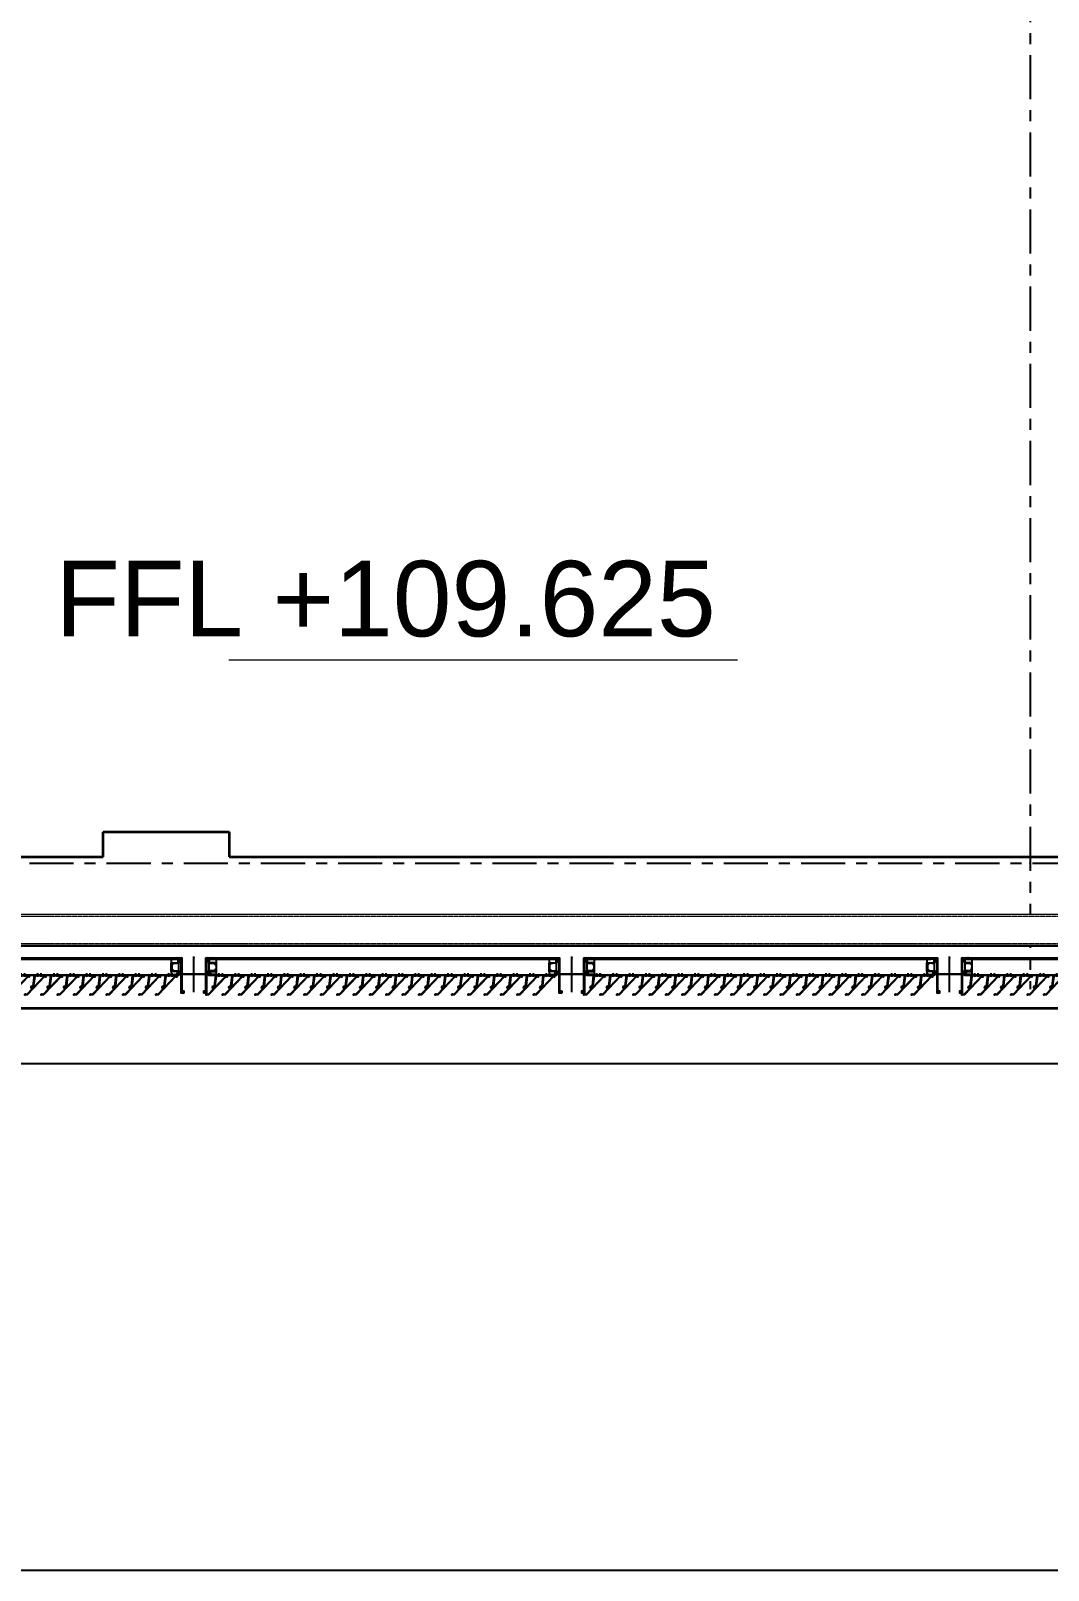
# Model space of a CAD drawing. Header units: millimetres. Extents: x -1379 to 1385823, y -4884429 to 548763.
# Drawn here: x 406622 to 410661, y -2347541 to -2341430 of the extents above; entities that cross this region are included whole.
import ezdxf
from ezdxf.enums import TextEntityAlignment as Align

# ---------------------------------------------------------------- set-up
doc = ezdxf.new("R2010")
doc.units = ezdxf.units.MM
doc.set_wipeout_variables(frame=1)
for name, pattern in [('CENTER', [50.8, 31.75, -6.35, 6.35, -6.35]), ('HIDDEN', [0.375, 0.25, -0.125]), ('TA_GL_000.70000', [1.925, 0.7, -0.175, 0.175, -0.175, 0.7])]:
    doc.linetypes.add(name, pattern=pattern)
for name, color, linetype in [('000 - 0_SYM_DWG_GRIDLINE_MAIN_COLOR_251', 7, 'Continuous'), ('000 - 0_SYM_DWG_SLOPE-SYM_TEXT_COLOR_3', 7, 'Continuous'), ('000 - CONCRETE_EX_BUILDING_MAIN_COLOR_1', 7, 'Continuous'), ('000 - EXISTING_STEEL-STRUCTURE_HIDDEN_', 7, 'HIDDEN'), ('000 - EXISTING_STEEL-STRUCTURE_MAIN_COLOR_3', 7, 'Continuous'), ('000 - EXISTING_STEEL-STRUCTURE_WIPEOUT_', 7, 'Continuous'), ('000 - GRID', 7, 'CENTER'), ('010 - ASPG_ACCESSORIES_MAIN_COLOR_1', 7, 'Continuous'), ('010 - ASPG_EXTR_DEF_SUB', 7, 'Continuous'), ('010 - ASPG_EXTR_MAIN_COLOR_1', 7, 'Continuous'), ('010 - ASPG_FASTERN_DEF_SUB', 7, 'Continuous'), ('010 - ASPG_FRAMING_CUT_COLOR_1', 7, 'Continuous'), ('010 - ASPG_FRAMING_DEF_SUB', 7, 'Continuous'), ('010 - ASPG_FRAMING_HATCH_', 7, 'Continuous'), ('010 - ASPG_FRAMING_MAIN_COLOR_1', 7, 'Continuous'), ('010 - ASPG_FRAMING_SUB_COLOR_1', 7, 'Continuous'), ('010 - ASPG_FRAMING_WIPEOUT_', 7, 'Continuous'), ('BOLT & SCREW', 7, 'Continuous'), ('Center Line', 7, 'CENTER')]:
    doc.layers.add(name, color=color, linetype=linetype)
for name, color, linetype, lineweight in [('12-GRID', 7, 'CENTER', 13), ('A-COLS-E', 7, 'Continuous', 35), ('A-FLOR-E', 7, 'Continuous', 35), ('G-ANNO-SPOR', 7, 'Continuous', 9), ('SCREW', 7, 'Continuous', 5), ('WALL-E', 7, 'Continuous', 50)]:
    doc.layers.add(name, color=color, linetype=linetype, lineweight=lineweight)
doc.styles.add('ARIAL', font='arial.ttf')
doc.styles.add('Arial_2', font='arial.ttf', dxfattribs={"height": 3})
doc.styles.add('TA', font='', dxfattribs={"height": 4.5})
doc.styles.get('TA').set_extended_font_data('Cordia New')
pattern_1 = [(270, (1257419.24324, -520041.6224), (0.65495992507, -1.1344238721), [0.7562825814, -1.5125651628]), (30, (1257419.24324, -520041.6224), (0.65495992936, 1.1344238696), [0.7562825814, -1.5125651628]), (330, (1257419.24324, -520041.6224), (1.30991985442, -2.48e-09), [-1.5125651628, 0.7562825814])]
pattern_2 = [(315, (1257419.4929, -520021.6224), (1.3369313545, 1.3369313545), []), (45, (1257419.4929, -520021.6224), (-1.3369313545, 1.3369313545), [])]
pattern_3 = [(270, (1257419.4425, -520043.9224), (0.65495992507, -1.1344238721), [0.7562825814, -1.5125651628]), (30, (1257419.4425, -520043.9224), (0.65495992936, 1.1344238696), [0.7562825814, -1.5125651628]), (330, (1257419.4425, -520043.9224), (1.30991985442, -2.48e-09), [-1.5125651628, 0.7562825814])]
pattern_4 = [(315, (1257419.1929, -520023.9224), (1.3369313545, 1.3369313545), []), (45, (1257419.1929, -520023.9224), (-1.3369313545, 1.3369313545), [])]

# ---------------------------------------------------------------- blocks, each defined once
blk = doc.blocks.new('*U2476')
at = {"color": 7}
blk.add_wipeout([(-232.5, 0), (-232.5, -125), (8444.5, -125), (8444.5, 0)], dxfattribs=at).dxf.layer = '000 - EXISTING_STEEL-STRUCTURE_WIPEOUT_'
at = {"layer": '000 - EXISTING_STEEL-STRUCTURE_HIDDEN_', "color": 7, "linetype": 'HIDDEN', "lineweight": 0, "ltscale": 5}
for p, q in [((8444.5, -8), (-232.5, -8)), ((8444.5, -117), (-232.5, -117))]:
    blk.add_line(p, q, dxfattribs=at)
at = {"layer": '000 - EXISTING_STEEL-STRUCTURE_MAIN_COLOR_3', "color": 7, "lineweight": 0}
blk.add_lwpolyline([(-232.5, 0), (-232.5, -125), (8444.5, -125), (8444.5, 0), (-232.5, 0)], close=True, dxfattribs=at)
blk = doc.blocks.new('C-1-IV01_REV00_20260605-140059_LOPF_ASPG')
at = {"color": 7, "xscale": -1}
blk.add_blockref('*U2476', (9077.5, -15772), dxfattribs=at)
blk = doc.blocks.new('DPA_Rectangular - 300 x 700mm-V3-IV01 - LOWER ROOF LEVEL PLAN')
at = {"layer": '000 - CONCRETE_EX_BUILDING_MAIN_COLOR_1', "color": 7}
blk.add_line((150, -350), (150, 350), dxfattribs=at)
blk = doc.blocks.new('C-1-IV01_REV00_20260605-145550_LOPF_EX')
at = {"color": 7}
for p, q in [((385, -16145), (16445, -16145)), ((215, -16365), (16665, -16365))]:
    blk.add_line(p, q, dxfattribs=at)
at = {"layer": 'A-FLOR-E', "color": 7}
for p, q in [((4305, -15545), (4305, -15445)), ((4305, -15445), (4805, -15445)), ((4805, -15445), (4805, -15545)), ((1185, -15545), (4305, -15545)), ((4805, -15545), (9360, -15545)), ((9360, -15845), (685, -15845)), ((635, -15895), (9410, -15895)), ((385, -16145), (16445, -16145))]:
    blk.add_line(p, q, dxfattribs=at)
at = {"layer": 'G-ANNO-SPOR', "color": 7}
for q in [(4804.4, -14763.3), (6822.3, -14763.3)]:
    blk.add_line((6822.3, -14763.3), q, dxfattribs=at)
at = {"layer": 'WALL-E', "color": 7}
for p, q in [((635, -15895), (9410, -15895)), ((9410, -15895), (635, -15895))]:
    blk.add_line(p, q, dxfattribs=at)
at = {"layer": 'A-COLS-E', "color": 7, "rotation": 270}
blk.add_blockref('DPA_Rectangular - 300 x 700mm-V3-IV01 - LOWER ROOF LEVEL PLAN', (5275, -15995), dxfattribs=at)
at = {"layer": 'G-ANNO-SPOR', "color": 7, "insert": (4115.5, -14369.6), "char_height": 300, "width": 3132.777, "attachment_point": 1, "line_spacing_factor": 0.941778, "style": 'Arial_2'}
blk.add_mtext('FFL +109.625', dxfattribs=at)
blk = doc.blocks.new('*U1927')
at = {"layer": '000 - 0_SYM_DWG_GRIDLINE_MAIN_COLOR_251', "color": 7, "linetype": 'ByBlock', "ltscale": 5}
blk.add_line((10, 0), (-321.4, 0), dxfattribs=at)
at = {"layer": '000 - 0_SYM_DWG_GRIDLINE_MAIN_COLOR_251', "color": 7}
blk.add_point((-311.4, 0), dxfattribs=at)
at = {"color": 7, "style": 'TA', "flags": 1}
blk.add_attdef('LOCATION', (6, -6), '', height=4.5, rotation=270, dxfattribs=at)
at = {"layer": '000 - 0_SYM_DWG_SLOPE-SYM_TEXT_COLOR_3', "color": 7, "style": 'ARIAL'}
blk.add_attdef('GRID-HEAD', text='', height=4, rotation=270, dxfattribs=at).set_placement((27.4, 0), align=Align.MIDDLE_CENTER)
blk = doc.blocks.new('*U1924')
at = {"layer": '000 - 0_SYM_DWG_GRIDLINE_MAIN_COLOR_251', "color": 7, "linetype": 'ByBlock', "ltscale": 5}
blk.add_line((30, 0), (-408.5, 0), dxfattribs=at)
at = {"color": 7, "style": 'TA', "flags": 1}
blk.add_attdef('LOCATION', (6, -6), '', height=4.5, rotation=270, dxfattribs=at)
at = {"layer": '000 - 0_SYM_DWG_SLOPE-SYM_TEXT_COLOR_3', "color": 7, "style": 'ARIAL'}
blk.add_attdef('GRID-HEAD', text='', height=4, rotation=180, dxfattribs=at).set_placement((50, 0), align=Align.MIDDLE_CENTER)
blk = doc.blocks.new('C-1-IV01_REV00_20260614-171844_LOPF_DIMS')
at = {"layer": '000 - GRID', "color": 7, "linetype": 'TA_GL_000.70000'}
for name, p, xscale, yscale, zscale, rotation in [('*U1927', (7985, 0), 50.00000000000007, 50.00000000000007, 50.00000000000007, 90), ('*U1924', (0, -15570), 50.00000000000004, 50.00000000000004, 50.00000000000004, 180)]:
    blk.add_blockref(name, p, dxfattribs=dict(at, xscale=xscale, yscale=yscale, zscale=zscale, rotation=rotation))
blk = doc.blocks.new('*U2678')
at = {"layer": '12-GRID', "color": 7, "linetype": 'CENTER'}
for p, q in [((0, -6.2), (0, 2.2)), ((-4.2, -2), (4.2, -2))]:
    blk.add_line(p, q, dxfattribs=at)
at = {"layer": 'BOLT & SCREW', "color": 7}
for p, q in [((-0.6, -1.8), (-1.8, -1.6)), ((-0.6, -2.2), (-1.8, -2.4)), ((-0.5, -1.8), (-0.9, -1.6)), ((-0.5, -2.2), (-0.9, -2.4)), ((-0.2, -1.4), (-0.4, -0.2)), ((-0.2, -1.5), (-0.4, -1.1)), ((-0.2, -2.5), (-0.4, -2.9)), ((-0.2, -2.6), (-0.4, -3.8)), ((0.2, -1.4), (0.4, -0.2)), ((0.2, -1.5), (0.4, -1.1)), ((0.4, -2.9), (0.2, -2.5)), ((0.2, -2.6), (0.4, -3.8)), ((0.5, -1.8), (0.9, -1.6)), ((0.5, -2.2), (0.9, -2.4)), ((0.6, -1.8), (1.8, -1.6)), ((0.6, -2.2), (1.8, -2.4))]:
    blk.add_line(p, q, dxfattribs=at)
for points in [[(-1.8, -1.6), (-0.9, -1.6, 0.414214), (-0.4, -1.1), (-0.4, -0.2), (0.4, -0.2), (0.4, -1.1, 0.414214), (0.9, -1.6), (1.8, -1.6), (1.8, -2.4), (0.9, -2.4, 0.414214), (0.4, -2.9), (0.4, -3.8), (-0.4, -3.8), (-0.4, -2.9, 0.414214), (-0.9, -2.4), (-1.8, -2.4)], [(0.2, -2.5, -0.414214), (0.5, -2.2), (0.6, -2.2), (0.6, -1.8), (0.5, -1.8, -0.414214), (0.2, -1.5), (0.2, -1.4), (-0.2, -1.4), (-0.2, -1.5, -0.414214), (-0.5, -1.8), (-0.6, -1.8), (-0.6, -2.2), (-0.5, -2.2, -0.414214), (-0.2, -2.5), (-0.2, -2.6), (0.2, -2.6)]]:
    blk.add_lwpolyline(points, format="xyb", close=True, dxfattribs=at)
blk.add_circle((0, -2), 3.5, dxfattribs=at)
blk = doc.blocks.new('000_ASPG_TYP_FILES_20260218-010703_FRAME_EXTR__sub')
at = {"layer": '010 - ASPG_FRAMING_HATCH_'}
h = blk.add_hatch(dxfattribs=at)
h.set_pattern_fill('ANSI32', scale=0.1, angle=180)
edge = h.paths.add_edge_path()
edge.add_line((2, 16), (2, 2))
edge.add_line((2, 2), (39.7, 2))
edge.add_arc((39.7, 1.7), 0.3, 0, 90, ccw=False)
edge.add_line((40, 1.7), (40, 0.3))
edge.add_arc((39.7, 0.3), 0.3, -90, 0, ccw=False)
edge.add_line((39.7, 0), (0.3, 0))
edge.add_arc((0.3, 0.3), 0.3, 180, 270, ccw=False)
edge.add_line((0, 0.3), (0, 17.7))
edge.add_arc((0.3, 17.7), 0.3, 90, 180, ccw=False)
edge.add_line((0.3, 18), (22.6, 18))
edge.add_arc((22.6, 18.5), 0.5, 270, 380.20955)
edge.add_arc((26.2, 19.8), 3.35, 182.06379, 200.20955, ccw=False)
edge.add_arc((23.6, 19.7), 0.76, 2.06379, 182.06379, ccw=False)
edge.add_arc((26.2, 19.8), 1.83, 182.06379, 447.93621)
edge.add_arc((26.3, 22.4), 0.76, 87.93621, 267.93621, ccw=False)
edge.add_arc((26.2, 19.8), 3.35, 69.79045, 87.93621, ccw=False)
edge.add_arc((27.5, 23.4), 0.5, 249.79045, 360)
edge.add_line((28, 23.4), (28, 26.7))
edge.add_line((28, 26.7), (28.5, 27.2))
edge.add_line((28.5, 27.2), (28, 27.7))
edge.add_line((28, 27.7), (28, 38.6))
edge.add_line((28, 38.6), (28.5, 39.1))
edge.add_line((28.5, 39.1), (28, 39.6))
edge.add_line((28, 39.6), (28, 42.9))
edge.add_arc((27.5, 42.9), 0.5, 0, 110.20955)
edge.add_arc((26.2, 46.5), 3.35, 272.06379, 290.20955, ccw=False)
edge.add_arc((26.3, 43.9), 0.76, 92.06379, 272.06379, ccw=False)
edge.add_arc((26.2, 46.5), 1.83, 272.06379, 537.93621)
edge.add_arc((23.6, 46.6), 0.76, 177.93621, 357.93621, ccw=False)
edge.add_arc((26.2, 46.5), 3.35, 159.79045, 177.93621, ccw=False)
edge.add_arc((22.6, 47.8), 0.5, 339.79045, 450)
edge.add_line((22.6, 48.3), (0.3, 48.3))
edge.add_arc((0.3, 48.6), 0.3, 180, 270, ccw=False)
edge.add_line((0, 48.6), (0, 60))
edge.add_arc((0.3, 60), 0.3, 90, 180, ccw=False)
edge.add_line((0.3, 60.3), (5, 60.3))
edge.add_line((5, 60.3), (5, 65))
edge.add_arc((5.3, 65), 0.3, 90, 180, ccw=False)
edge.add_line((5.3, 65.3), (30, 65.3))
edge.add_line((30, 65.3), (30, 63.6))
edge.add_arc((29.7, 63.6), 0.3, -90, 0, ccw=False)
edge.add_line((29.7, 63.3), (7.3, 63.3))
edge.add_arc((7.3, 63), 0.3, 90, 180)
edge.add_line((7, 63), (7, 58.3))
edge.add_line((7, 58.3), (2.3, 58.3))
edge.add_arc((2.3, 58), 0.3, 90, 180)
edge.add_line((2, 58), (2, 50.6))
edge.add_arc((2.3, 50.6), 0.3, 180, 270)
edge.add_line((2.3, 50.3), (29.7, 50.3))
edge.add_arc((29.7, 50), 0.3, 0, 90, ccw=False)
edge.add_line((30, 50), (30, 26.7))
edge.add_line((30, 26.7), (30, 16.3))
edge.add_arc((29.7, 16.3), 0.3, -90, 0, ccw=False)
edge.add_line((29.7, 16), (2, 16))
at = {"layer": '010 - ASPG_FRAMING_CUT_COLOR_1', "color": 7}
blk.add_lwpolyline([(2, 16), (2, 2), (39.7, 2, -0.414214), (40, 1.7), (40, 0.3, -0.414214), (39.7, 0), (0.3, 0, -0.414214), (0, 0.3), (0, 17.7, -0.414214), (0.3, 18), (22.6, 18, 0.52173), (23, 18.7, -0.079342), (22.8, 19.7, -1), (24.3, 19.8, 2.296346), (26.2, 21.7, -1), (26.3, 23.2, -0.079342), (27.3, 23, 0.52173), (28, 23.4), (28, 26.7), (28.5, 27.2), (28, 27.7), (28, 38.6), (28.5, 39.1), (28, 39.6), (28, 42.9, 0.52173), (27.3, 43.3, -0.079342), (26.3, 43.1, -1), (26.2, 44.6, 2.296346), (24.3, 46.5, -1), (22.8, 46.6, -0.079342), (23, 47.6, 0.52173), (22.6, 48.3), (0.3, 48.3, -0.414214), (0, 48.6), (0, 60, -0.414214), (0.3, 60.3), (5, 60.3), (5, 65, -0.414214), (5.3, 65.3), (30, 65.3), (30, 63.6, -0.414214), (29.7, 63.3), (7.3, 63.3, 0.414214), (7, 63), (7, 58.3), (2.3, 58.3, 0.414214), (2, 58), (2, 50.6, 0.414214), (2.3, 50.3), (29.7, 50.3, -0.414214), (30, 50), (30, 26.7), (30, 16.3, -0.414214), (29.7, 16)], format="xyb", close=True, dxfattribs=at)
at = {"color": 7}
for p in [(26.2, 48.5), (26.2, 21.8)]:
    blk.add_blockref('*U2678', p, dxfattribs=at)
blk = doc.blocks.new('*U2677')
at = {"layer": '010 - ASPG_FRAMING_HATCH_', "transparency": 33554585}
h = blk.add_hatch(dxfattribs=at)
h.set_pattern_fill('ANSI32', scale=0.25)
edge = h.paths.add_edge_path()
edge.add_line((2, -50), (2, -75))
edge.add_line((2, -75), (0, -75))
edge.add_line((0, -75), (0, -49))
edge.add_arc((1, -49), 1, 90, 180, ccw=False)
edge.add_line((1, -48), (63, -48))
edge.add_arc((63, -47), 1, 270, 360)
edge.add_line((64, -47), (64, 47))
edge.add_arc((63, 47), 1, 0, 90)
edge.add_line((63, 48), (1, 48))
edge.add_arc((1, 49), 1, 180, 270, ccw=False)
edge.add_line((0, 49), (0, 75))
edge.add_line((0, 75), (2, 75))
edge.add_line((2, 75), (2, 50))
edge.add_line((2, 50), (141, 50))
edge.add_line((141, 50), (141, 41))
edge.add_arc((140, 41), 1, 270, 360, ccw=False)
edge.add_line((140, 40), (132, 40))
edge.add_arc((132, 41), 1, 180, 270, ccw=False)
edge.add_line((131, 41), (131, 47))
edge.add_arc((130, 47), 1, 0, 90)
edge.add_line((130, 48), (67, 48))
edge.add_arc((67, 47), 1, 90, 180)
edge.add_line((66, 47), (66, -47))
edge.add_arc((67, -47), 1, 180, 270)
edge.add_line((67, -48), (130, -48))
edge.add_arc((130, -47), 1, 270, 360)
edge.add_line((131, -47), (131, -41))
edge.add_arc((132, -41), 1, 90, 180, ccw=False)
edge.add_line((132, -40), (140, -40))
edge.add_arc((140, -41), 1, 0, 90, ccw=False)
edge.add_line((141, -41), (141, -50))
edge.add_line((141, -50), (2, -50))
h.paths.add_polyline_path([(139, 48), (139, 42), (133, 42), (133, 48)], flags=16)
h.paths.add_polyline_path([(139, -48), (139, -42), (133, -42), (133, -48)], flags=16)
at = {"layer": '010 - ASPG_FRAMING_HATCH_'}
h = blk.add_hatch(dxfattribs=at)
h.set_pattern_fill('ANSI37', scale=0.595498, angle=-90)
h.set_pattern_definition(pattern_2)
edge = h.paths.add_edge_path()
edge.add_ellipse((57.8, 55), major_axis=(0, -5), ratio=0.644482, start_angle=0, end_angle=180)
edge.add_line((57.8, 60), (62, 60))
edge.add_arc((62, 60.3), 0.3, -90, 0)
edge.add_line((62.3, 60.3), (62.3, 61))
edge.add_line((62.3, 61), (61.8, 61.5))
edge.add_line((61.8, 61.5), (62.3, 62))
edge.add_line((62.3, 62), (61.8, 62.5))
edge.add_line((61.8, 62.5), (62.3, 63))
edge.add_line((62.3, 63), (61.8, 63.5))
edge.add_line((61.8, 63.5), (62.3, 64))
edge.add_line((62.3, 64), (62.3, 65))
edge.add_line((62.3, 65), (63.3, 65))
edge.add_line((63.3, 65), (63.8, 65.5))
edge.add_line((63.8, 65.5), (64.3, 65))
edge.add_line((64.3, 65), (64.8, 65.5))
edge.add_line((64.8, 65.5), (65.3, 65))
edge.add_line((65.3, 65), (65.8, 65.5))
edge.add_line((65.8, 65.5), (66.3, 65))
edge.add_line((66.3, 65), (67, 65))
edge.add_arc((67, 65.3), 0.3, -90, 0)
edge.add_line((67.3, 65.3), (67.3, 60))
edge.add_arc((77.2, 55), 11.1, 153.20373, 206.79627)
edge.add_line((67.3, 50), (57.8, 50))
h = blk.add_hatch(dxfattribs=at)
h.set_pattern_fill('ANSI37', scale=0.595498, angle=-90)
h.set_pattern_definition(pattern_4)
edge = h.paths.add_edge_path()
edge.add_ellipse((11.5, 55), major_axis=(0, -5), ratio=0.644482, start_angle=180, end_angle=360, ccw=False)
edge.add_line((11.5, 60), (2, 60))
edge.add_arc((-7.9, 55), 11.1, -26.79627, 26.79627, ccw=False)
edge.add_line((2, 50), (11.5, 50))
h = blk.add_hatch(dxfattribs=at)
h.set_pattern_fill('HONEY', scale=0.238199, angle=-90)
h.set_pattern_definition(pattern_3)
edge = h.paths.add_edge_path()
edge.add_ellipse((11.8, 55), major_axis=(0, -5), ratio=0.644482, start_angle=0, end_angle=360, ccw=False)
h = blk.add_hatch(dxfattribs=at)
h.set_pattern_fill('HONEY', scale=0.238199, angle=-90)
h.set_pattern_definition(pattern_1)
edge = h.paths.add_edge_path()
edge.add_ellipse((57.5, 55), major_axis=(0, -5), ratio=0.644482, start_angle=0, end_angle=360)
h = blk.add_hatch(dxfattribs=at)
h.set_pattern_fill('ANSI37', scale=0.595498, angle=-90)
h.set_pattern_definition(pattern_4)
edge = h.paths.add_edge_path()
edge.add_ellipse((11.5, -55), major_axis=(0, 5), ratio=0.644482, start_angle=0, end_angle=180)
edge.add_line((11.5, -60), (2, -60))
edge.add_arc((-7.9, -55), 11.1, 333.20373, 386.79627)
edge.add_line((2, -50), (11.5, -50))
h = blk.add_hatch(dxfattribs=at)
h.set_pattern_fill('HONEY', scale=0.238199, angle=-90)
h.set_pattern_definition(pattern_3)
edge = h.paths.add_edge_path()
edge.add_ellipse((11.8, -55), major_axis=(0, 5), ratio=0.644482, start_angle=0, end_angle=360)
h = blk.add_hatch(dxfattribs=at)
h.set_pattern_fill('HONEY', scale=0.238199, angle=-90)
h.set_pattern_definition(pattern_1)
edge = h.paths.add_edge_path()
edge.add_ellipse((57.5, -55), major_axis=(0, 5), ratio=0.644482, start_angle=0, end_angle=360, ccw=False)
h = blk.add_hatch(dxfattribs=at)
h.set_pattern_fill('ANSI37', scale=0.595498, angle=-90)
h.set_pattern_definition(pattern_2)
edge = h.paths.add_edge_path()
edge.add_ellipse((57.8, -55), major_axis=(0, 5), ratio=0.644482, start_angle=180, end_angle=360, ccw=False)
edge.add_line((57.8, -60), (62, -60))
edge.add_arc((62, -60.3), 0.3, 360, 450, ccw=False)
edge.add_line((62.3, -60.3), (62.3, -61))
edge.add_line((62.3, -61), (61.8, -61.5))
edge.add_line((61.8, -61.5), (62.3, -62))
edge.add_line((62.3, -62), (61.8, -62.5))
edge.add_line((61.8, -62.5), (62.3, -63))
edge.add_line((62.3, -63), (61.8, -63.5))
edge.add_line((61.8, -63.5), (62.3, -64))
edge.add_line((62.3, -64), (62.3, -65))
edge.add_line((62.3, -65), (63.3, -65))
edge.add_line((63.3, -65), (63.8, -65.5))
edge.add_line((63.8, -65.5), (64.3, -65))
edge.add_line((64.3, -65), (64.8, -65.5))
edge.add_line((64.8, -65.5), (65.3, -65))
edge.add_line((65.3, -65), (65.8, -65.5))
edge.add_line((65.8, -65.5), (66.3, -65))
edge.add_line((66.3, -65), (67, -65))
edge.add_arc((67, -65.3), 0.3, 360, 450, ccw=False)
edge.add_line((67.3, -65.3), (67.3, -60))
edge.add_arc((77.2, -55), 11.1, 153.20373, 206.79627, ccw=False)
edge.add_line((67.3, -50), (57.8, -50))
at = {"layer": '010 - ASPG_FASTERN_DEF_SUB', "color": 7}
blk.add_point((0, 0), dxfattribs=at)
at = {"layer": '010 - ASPG_FRAMING_CUT_COLOR_1', "color": 7}
blk.add_lwpolyline([(2, -50), (2, -75), (0, -75), (0, -49, -0.414214), (1, -48), (63, -48, 0.414214), (64, -47), (64, 47, 0.414214), (63, 48), (1, 48, -0.414214), (0, 49), (0, 75), (2, 75), (2, 50), (141, 50), (141, 41, -0.414214), (140, 40), (132, 40, -0.414214), (131, 41), (131, 47, 0.414214), (130, 48), (67, 48, 0.414214), (66, 47), (66, -47, 0.414214), (67, -48), (130, -48, 0.414214), (131, -47), (131, -41, -0.414214), (132, -40), (140, -40, -0.414214), (141, -41), (141, -50)], format="xyb", close=True, dxfattribs=at)
for points in [[(139, 48), (139, 42), (133, 42), (133, 48)], [(139, -48), (139, -42), (133, -42), (133, -48)]]:
    blk.add_lwpolyline(points, close=True, dxfattribs=at)
at = {"layer": '010 - ASPG_FRAMING_DEF_SUB', "color": 7, "transparency": 33554508}
blk.add_line((136.5, 0), (-4.5, 0), dxfattribs=at)
at = {"layer": '010 - ASPG_FRAMING_DEF_SUB', "color": 7, "transparency": 33554457}
for points in [[(54.3, 50), (67.3, 50), (67.3, 65.5), (54.3, 65.5)], [(2, 50), (15, 50), (15, 60), (2, 60)], [(2, -50), (15, -50), (15, -60), (2, -60)], [(54.3, -50), (67.3, -50), (67.3, -65.5), (54.3, -65.5)]]:
    blk.add_lwpolyline(points, close=True, dxfattribs=at)
at = {"layer": '010 - ASPG_FRAMING_SUB_COLOR_1', "color": 7}
for points in [[(57.5, 50), (67.3, 50, -0.238199), (67.3, 60), (67.3, 65.3, -0.414214), (67, 65), (66.3, 65), (65.8, 65.5), (65.3, 65), (64.8, 65.5), (64.3, 65), (63.8, 65.5), (63.3, 65), (62.3, 65), (62.3, 64), (61.8, 63.5), (62.3, 63), (61.8, 62.5), (62.3, 62), (61.8, 61.5), (62.3, 61), (62.3, 60.3, -0.414214), (62, 60), (57.5, 60)], [(11.8, 50), (2, 50, 0.238199), (2, 60), (11.8, 60)], [(11.8, -50), (2, -50, -0.238199), (2, -60), (11.8, -60)], [(57.5, -50), (67.3, -50, 0.238199), (67.3, -60), (67.3, -65.3, 0.414214), (67, -65), (66.3, -65), (65.8, -65.5), (65.3, -65), (64.8, -65.5), (64.3, -65), (63.8, -65.5), (63.3, -65), (62.3, -65), (62.3, -64), (61.8, -63.5), (62.3, -63), (61.8, -62.5), (62.3, -62), (61.8, -61.5), (62.3, -61), (62.3, -60.3, 0.414214), (62, -60), (57.5, -60)]]:
    blk.add_lwpolyline(points, format="xyb", dxfattribs=at)
at = {"layer": '010 - ASPG_FRAMING_SUB_COLOR_1', "color": 7, "extrusion": (0, 0, -1)}
for centre, major_axis in [((11.8, 55), (0, -5)), ((57.5, -55), (0, 5))]:
    blk.add_ellipse(centre, major_axis=major_axis, ratio=0.644482, dxfattribs=at)
at = {"layer": '010 - ASPG_FRAMING_SUB_COLOR_1', "color": 7}
for centre, major_axis in [((57.5, 55), (0, -5)), ((11.8, -55), (0, 5))]:
    blk.add_ellipse(centre, major_axis=major_axis, ratio=0.644482, dxfattribs=at)
blk = doc.blocks.new('PZG35-9D5_sub')
at = {"layer": 'Center Line', "color": 7}
blk.add_line((0, 3.7), (0, -10.5), dxfattribs=at)
at = {"layer": 'SCREW', "color": 7}
for p, q in [((-1.4, 0), (-1.4, -1.1)), ((1.4, 0), (1.4, -0.6)), ((-1.9, -1.4), (1.9, -0.9)), ((-1.9, -1.4), (-1.4, -1.1)), ((-1.9, -1.4), (-1.4, -1.7)), ((-1.9, -2.7), (1.9, -2.2)), ((-1.9, -2.7), (-1.4, -2.4)), ((-1.9, -2.7), (-1.4, -3)), ((-1.9, -4), (-1.4, -3.7)), ((-1.9, -4), (-1, -3.9)), ((-1.9, -4), (-1.4, -4.3)), ((-1.4, -1.1), (1.4, -0.6)), ((-1.4, -1.7), (1.4, -1.2)), ((-1.4, -1.7), (-1.4, -2.4)), ((-1.4, -2.4), (1.4, -1.9)), ((-1.4, -3), (1.4, -2.5)), ((-1.4, -3), (-1.4, -3.7)), ((-1.4, -3.7), (-0.8, -3.6)), ((-1.4, -4.3), (-1.4, -8.1)), ((-1.4, -4.3), (-1.2, -4.3)), ((0, -9.5), (-1.4, -8.1)), ((0, -9.5), (1.4, -8.1)), ((0.6, -3.3), (1.4, -3.2)), ((0.7, -3.7), (1.9, -3.5)), ((0.7, -3.9), (1.4, -3.8)), ((0.7, -4.6), (1.4, -4.5)), ((0.7, -5), (1.9, -4.8)), ((0.7, -5.2), (1.4, -5.1)), ((1.9, -0.9), (1.4, -0.6)), ((1.9, -0.9), (1.4, -1.2)), ((1.4, -1.2), (1.4, -1.9)), ((1.9, -2.2), (1.4, -1.9)), ((1.9, -2.2), (1.4, -2.5)), ((1.4, -2.5), (1.4, -3.2)), ((1.9, -3.5), (1.4, -3.2)), ((1.9, -3.5), (1.4, -3.8)), ((1.4, -3.8), (1.4, -4.5)), ((1.9, -4.8), (1.4, -4.5)), ((1.9, -4.8), (1.4, -5.1)), ((1.4, -5.1), (1.4, -8.1))]:
    blk.add_line(p, q, dxfattribs=at)
blk.add_lwpolyline([(0, -9.5), (0.7, -5.2), (0.7, -3.6, 0.417657), (0.4, -3.3, 0.108102), (-0.8, -3.6), (-1.4, -4.7)], format="xyb", dxfattribs=at)
blk = doc.blocks.new('*U2683')
at = {"layer": 'SCREW', "color": 7}
blk.add_lwpolyline([(3, 1.8, 0.09906), (0.8, 2.5), (0.8, 2.3), (-0.8, 2.3), (-0.8, 2.5, 0.09906), (-3, 1.8, 0.266588), (-3.5, 1), (-3.5, 0.2, 0.414214), (-3.3, 0), (3.3, 0, 0.414214), (3.5, 0.2), (3.5, 1, 0.266588)], format="xyb", close=True, dxfattribs=at)
blk.add_blockref('PZG35-9D5_sub', (0, 0), dxfattribs=at)
blk = doc.blocks.new('*U2682')
at = {"color": 7}
blk.add_point((0, 0), dxfattribs=at)
at = {"layer": '010 - ASPG_ACCESSORIES_MAIN_COLOR_1', "color": 7}
blk.add_lwpolyline([(-39.7, -0.6, 0.414214), (-40, -0.9), (-40, -7.4, 0.57735), (-39.7, -7.6), (-36.6, -5.8, 0.767327), (-36.8, -5.3), (-37.9, -5.3, -0.414214), (-38.2, -5), (-38.2, -2.8, -0.414214), (-38, -2.6), (-32.2, -2.6, -0.388879), (-32, -2.8), (-31.8, -4.3, 0.388879), (-31.3, -4.8), (-30.3, -4.8, 0.414214), (-30, -4.5), (-30, -2.9, -0.414214), (-29.7, -2.6), (0.4, -2.6, -0.378969), (3.4, -5.2), (8, -42.5, 0.446593), (11.6, -45.1, -0.489802), (16.1, -48.7), (16.1, -49.4, -0.18248), (15.8, -50, -0.267949), (15.3, -50.2, 1.122115), (15.1, -52.3, 0.405004), (18.1, -49.4), (18.1, -48.7, 0.489805), (11.2, -43.1, -0.446597), (9.9, -42.3), (4.9, -0.8, 0.364176), (4.6, -0.6)], format="xyb", close=True, dxfattribs=at)
at = {"layer": '010 - ASPG_EXTR_DEF_SUB', "color": 7}
for p in [(-40, -0.5), (43.4, -76.9), (43.4, -77.5)]:
    blk.add_point(p, dxfattribs=at)
at = {"layer": '010 - ASPG_EXTR_MAIN_COLOR_1', "color": 7}
blk.add_lwpolyline([(11.4, -48.2), (11.5, -47.4), (12.2, -47.6), (12.3, -46.8, -0.535538), (14.2, -49.2, 0.991572), (15.7, -49.6, 1.157025), (8.8, -48.8, -0.688558), (8.3, -49), (-17.1, -22.2), (-32.3, -6.1), (-32.3, -2.9, 0.414312), (-32.6, -2.6), (-37.5, -2.6, 0.414116), (-37.8, -2.9), (-37.8, -4.3, 0.414214), (-37.5, -4.6), (-36, -4.6, -0.205895), (-35.8, -4.7), (33.2, -77.5), (43.1, -77.5, 0.668179), (43.4, -77), (40.5, -74.2, 0.668179), (40, -74.4), (40, -76), (33.9, -76), (11.9, -52.8, -0.558354), (12.1, -52, 0.766275), (12, -50.4, -0.438583), (10.7, -48.1)], format="xyb", close=True, dxfattribs=at)
at = {"layer": 'SCREW', "color": 7, "rotation": 180}
for p in [(-21.6, -2.5), (-8.2, -2.5)]:
    blk.add_blockref('*U2683', p, dxfattribs=at)
blk = doc.blocks.new('*U2681')
at = {"color": 7}
blk.add_wipeout([(1440, 4), (60, 4), (60, 69.3), (1440, 69.3)], dxfattribs=at).dxf.layer = '010 - ASPG_FRAMING_WIPEOUT_'
blk.add_point((60, 69.5), dxfattribs=at)
at = {"layer": '010 - ASPG_FRAMING_MAIN_COLOR_1', "color": 7}
blk.add_lwpolyline([(1410, 69.3), (90, 69.3), (90, 6), (1410, 6)], close=True, dxfattribs=at)
at = {"layer": '010 - ASPG_FRAMING_SUB_COLOR_1', "color": 7}
for points in [[(1440, 4), (60, 4), (60, 69.3), (1440, 69.3)], [(60, 2), (60, 4), (1440, 4), (1440, 2)]]:
    blk.add_lwpolyline(points, close=True, dxfattribs=at)
at = {"color": 7, "transparency": 33554559, "xscale": -1, "rotation": 270}
for p in [(0, 0), (1500, 0)]:
    blk.add_blockref('*U2677', p, dxfattribs=at)
at = {"color": 7, "rotation": 180}
for p in [(91.8, 69.3), (156.8, 69.3), (221.8, 69.3), (286.8, 69.3), (351.8, 69.3), (416.8, 69.3), (481.8, 69.3), (546.8, 69.3), (611.8, 69.3), (676.8, 69.3), (741.8, 69.3), (806.8, 69.3), (871.8, 69.3), (936.8, 69.3), (1001.8, 69.3), (1066.8, 69.3), (1131.8, 69.3), (1196.8, 69.3), (1261.8, 69.3), (1326.8, 69.3), (1391.8, 69.3)]:
    blk.add_blockref('*U2682', p, dxfattribs=at)
at = {"color": 7}
blk.add_blockref('000_ASPG_TYP_FILES_20260218-010703_FRAME_EXTR__sub', (60, 4), dxfattribs=at)
at = {"color": 7, "xscale": -1}
blk.add_blockref('000_ASPG_TYP_FILES_20260218-010703_FRAME_EXTR__sub', (1440, 4), dxfattribs=at)
blk = doc.blocks.new('C-1-IV01_REV00_20260605-140059_LOPF_ASPG_sub')
at = {"color": 7, "xscale": -1, "zscale": -1, "rotation": 180}
blk.add_blockref('*U2681', (7665, -15945), dxfattribs=at)
blk.add_blockref('*U2681', (6165, -15945), dxfattribs=at)
blk.add_blockref('*U2681', (4665, -15945), dxfattribs=at)
blk.add_blockref('*U2681', (3165, -15945), dxfattribs=at)

msp = doc.modelspace()

# ---------------------------------------------------------------- block references
at = {"color": 7}
msp.add_blockref('C-1-IV01_REV00_20260605-140059_LOPF_ASPG_sub', (402604.3, -2329164.2), dxfattribs=at)

# ---------------------------------------------------------------- next in the draw order: block references
msp.add_blockref('C-1-IV01_REV00_20260605-145550_LOPF_EX', (402604.3, -2329164.2), dxfattribs=at)

# ---------------------------------------------------------------- next in the draw order: linework, layer by layer
msp.add_lwpolyline([(393796.4, -2347540.5), (432546.4, -2347540.5), (432546.4, -2327540.5), (393796.4, -2327540.5)], close=True, dxfattribs=at)

# ---------------------------------------------------------------- next in the draw order: block references
msp.add_blockref('C-1-IV01_REV00_20260614-171844_LOPF_DIMS', (402604.3, -2329164.2), dxfattribs=at)

# ---------------------------------------------------------------- next in the draw order: block references
msp.add_blockref('C-1-IV01_REV00_20260605-140059_LOPF_ASPG', (402604.3, -2329164.2), dxfattribs=at)

doc.saveas('drawing.dxf')
